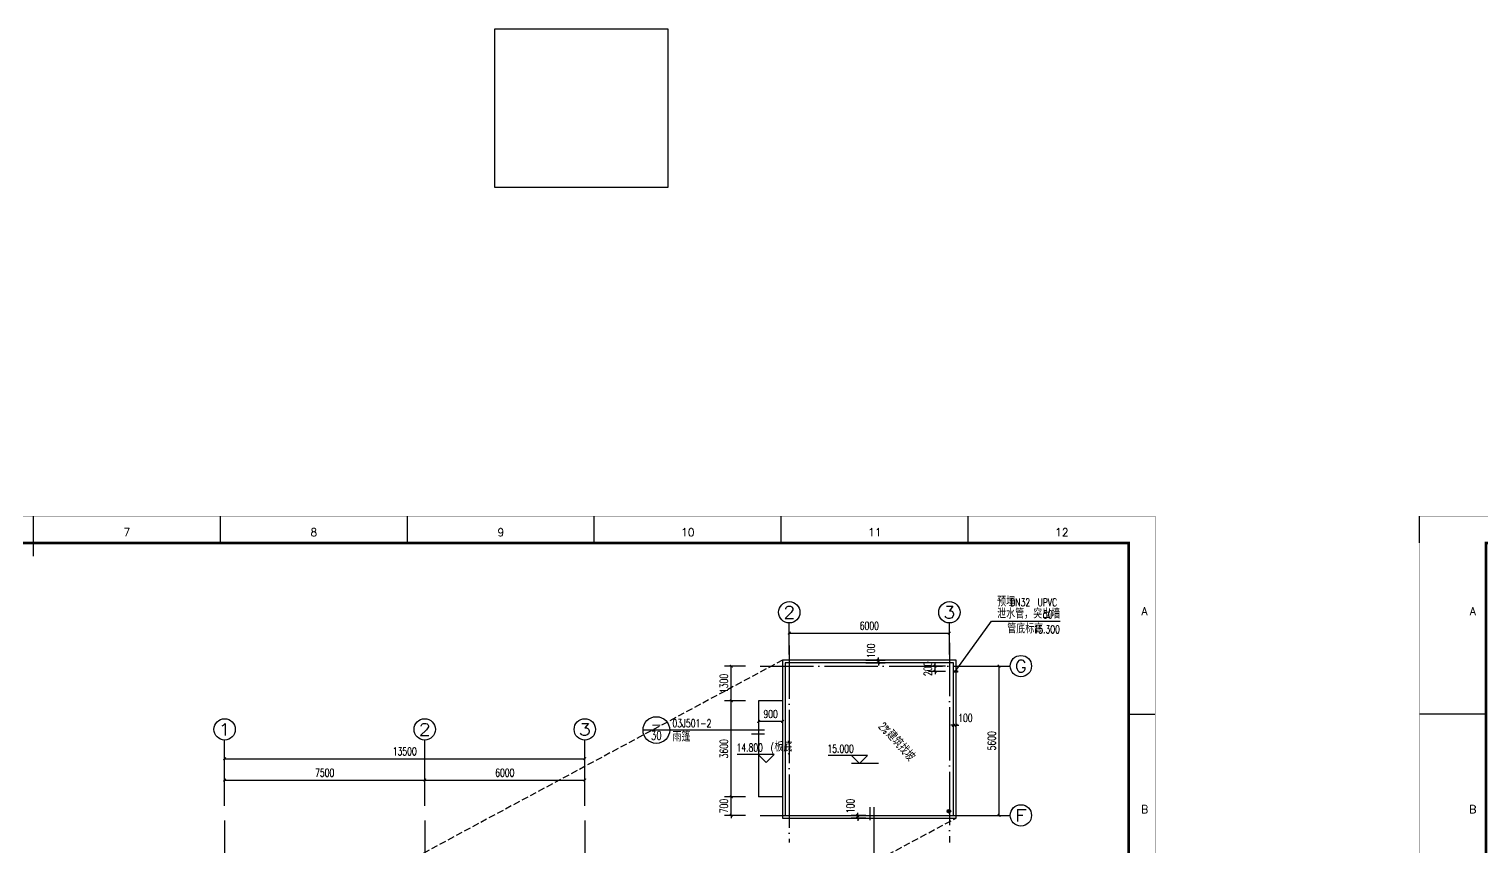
# Model space of a CAD drawing. Header units: millimetres. Extents: x 172649 to 472543, y 238332 to 449264.
# Drawn here: x 336306 to 390762, y 327917 to 358596 of the extents above; entities that cross this region are included whole.
import ezdxf
from ezdxf.enums import TextEntityAlignment as Align

# ---------------------------------------------------------------- set-up
doc = ezdxf.new("R2010")
doc.units = ezdxf.units.MM
doc.header["$LTSCALE"] = 1000
for name, pattern in [('CENTER', [2, 1.25, -0.25, 0.25, -0.25]), ('DASH', [0.35, 0.25, -0.1]), ('DOTE', [2.42, 2, -0.2, 0.02, -0.2])]:
    doc.linetypes.add(name, pattern=pattern)
for name, color, linetype in [('AXIS', 3, 'Continuous'), ('AXIS_TEXT', 7, 'Continuous'), ('DIM_ELEV', 3, 'Continuous'), ('DIM_IDEN', 3, 'Continuous'), ('DIM_LEAD', 3, 'Continuous'), ('DIM_SYMB', 3, 'Continuous'), ('DOTE', 1, 'CENTER'), ('PUB_DIM', 3, 'Continuous'), ('PUB_TEXT', 7, 'Continuous'), ('S_FLOOR', 255, 'Continuous'), ('填充', 8, 'Continuous'), ('房建', 7, 'Continuous')]:
    doc.layers.add(name, color=color, linetype=linetype)
doc.styles.add('_TCH_AXIS', font='COMPLEX', dxfattribs={"bigfont": 'GBCBIG'})
doc.styles.add('_TCH_DIM', font='SIMPLEX', dxfattribs={"bigfont": 'GBCBIG'})
doc.styles.add('_TCH_DIM_T3', font='SIMPLEX', dxfattribs={"width": 0.705882, "bigfont": 'GBCBIG'})
doc.styles.add('_TCH_LABEL', font='COMPLEX', dxfattribs={"bigfont": 'GBCBIG'})
doc.styles.get("Standard").update_dxf_attribs({"font": 'txt', "bigfont": 'gbcbig.shx'})
doc.dimstyles.new('_TCH_ARCH&&100', dxfattribs={"dimtxt": 297.5, "dimasz": 100, "dimexe": 250, "dimexo": 300, "dimgap": 126.25, "dimtad": 1, "dimdec": 0, "dimzin": 0, "dimdsep": 46, "dimtxsty": '_TCH_DIM_T3', "dimblk": 'ARCHTICK', "dimcen": 0.09, "dimclrt": 7, "dimazin": 2, "dimtfac": 1, "dimtdec": 0, "dimtix": 1, "dimtmove": 2, "dimatfit": 3, "dimfxl": 1, "dimtolj": 1, "dimtzin": 0, "dimarcsym": 0})

# ---------------------------------------------------------------- blocks, each defined once
blk = doc.blocks.new('GEDI_WK_A1')
at = {"color": 3}
for p, q in [((0, 584), (0, 594)), ((420.5, 584), (420.5, 594)), ((490.58, 584), (490.58, 594)), ((560.67, 584), (560.67, 594)), ((630.75, 584), (630.75, 594)), ((700.83, 584), (700.83, 594)), ((770.92, 584), (770.92, 594)), ((25, 519.75), (0, 519.75)), ((831, 519.75), (841, 519.75))]:
    blk.add_line(p, q, dxfattribs=at)
for points, const_width in [([(0, 0), (841, 0), (841, 594), (0, 594)], 0.1), ([(25, 10), (831, 10), (831, 584), (25, 584)], 1)]:
    blk.add_lwpolyline(points, close=True, dxfattribs=dict(at, const_width=const_width))
at = {"color": 3, "const_width": 0.5}
blk.add_lwpolyline([(420.5, 579), (420.5, 594)], dxfattribs=at)
at = {"color": 3}
for s, p in [('7', (455.54, 588)), ('8', (525.62, 588)), ('9', (595.71, 588)), ('10', (665.79, 588)), ('11', (735.88, 588)), ('12', (805.96, 588))]:
    blk.add_text(s, height=3, dxfattribs=at).set_placement(p, align=Align.MIDDLE)
for s, p in [('A', (20, 556.88)), ('A', (837, 556.88)), ('B', (20, 482.62)), ('B', (837, 482.62))]:
    blk.add_text(s, height=3, dxfattribs=at).set_placement(p, align=Align.CENTER)
blk = doc.blocks.new('_ArchTick')
at = {"color": 0, "linetype": 'ByBlock', "const_width": 0.4}
blk.add_lwpolyline([(-0.5, -0.5), (0.5, 0.5)], dxfattribs=at)
blk = doc.blocks.new('*D93')
at = {"layer": 'DEFPOINTS', "color": 0}
for p in [(370266, 334700), (370951, 334700), (370951, 334499)]:
    blk.add_point(p, dxfattribs=at)
at = {"layer": 'PUB_DIM', "color": 0, "lineweight": -2}
for p, q in [((370651, 334700), (370016, 334700)), ((370651, 334499), (370016, 334499)), ((370266, 334700), (370266, 334800)), ((370266, 334499), (370266, 334700)), ((370266, 334499), (370266, 334399))]:
    blk.add_line(p, q, dxfattribs=at)
at = {"layer": 'PUB_DIM', "color": 0, "lineweight": -2, "xscale": 100, "yscale": 100, "zscale": 100}
for p, rotation in [((370266, 334700), 270), ((370266, 334499), 90)]:
    blk.add_blockref('_ArchTick', p, dxfattribs=dict(at, rotation=rotation))
at = {"layer": 'PUB_DIM', "color": 7, "insert": (369991, 334600), "char_height": 297.5, "attachment_point": 5, "rotation": 90, "style": '_TCH_DIM_T3'}
blk.add_mtext('\\A1;200', dxfattribs=at)
blk = doc.blocks.new('*D201')
at = {"layer": 'DEFPOINTS', "color": 0}
for p in [(371051, 332483), (370951, 331967), (371051, 331967)]:
    blk.add_point(p, dxfattribs=at)
at = {"layer": 'PUB_DIM', "color": 0, "lineweight": -2}
for p, q in [((370951, 332267), (370951, 332733)), ((371051, 332267), (371051, 332733)), ((370951, 332483), (370851, 332483)), ((370951, 332483), (371051, 332483)), ((371051, 332483), (371151, 332483))]:
    blk.add_line(p, q, dxfattribs=at)
at = {"layer": 'PUB_DIM', "color": 0, "lineweight": -2, "xscale": 100, "yscale": 100, "zscale": 100}
blk.add_blockref('_ArchTick', (370951, 332483), dxfattribs=at)
at = {"layer": 'PUB_DIM', "color": 0, "lineweight": -2, "xscale": 100, "yscale": 100, "zscale": 100, "rotation": 180}
blk.add_blockref('_ArchTick', (371051, 332483), dxfattribs=at)
at = {"layer": 'PUB_DIM', "color": 7, "insert": (371401, 332758), "char_height": 297.5, "attachment_point": 5, "style": '_TCH_DIM_T3'}
blk.add_mtext('\\A1;100', dxfattribs=at)
blk = doc.blocks.new('*D202')
at = {"layer": 'DEFPOINTS', "color": 0}
for p in [(367365, 334925), (368139, 334925), (367365, 334825)]:
    blk.add_point(p, dxfattribs=at)
at = {"layer": 'PUB_DIM', "color": 0, "lineweight": -2}
for p, q in [((367665, 334925), (368389, 334925)), ((368139, 334925), (368139, 335025)), ((368139, 334825), (368139, 334925)), ((367665, 334825), (368389, 334825)), ((368139, 334825), (368139, 334725))]:
    blk.add_line(p, q, dxfattribs=at)
at = {"layer": 'PUB_DIM', "color": 0, "lineweight": -2, "xscale": 100, "yscale": 100, "zscale": 100}
for p, rotation in [((368139, 334925), 270), ((368139, 334825), 90)]:
    blk.add_blockref('_ArchTick', p, dxfattribs=dict(at, rotation=rotation))
at = {"layer": 'PUB_DIM', "color": 7, "insert": (367864, 335275), "char_height": 297.5, "attachment_point": 5, "rotation": 90, "style": '_TCH_DIM_T3'}
blk.add_mtext('\\A1;100', dxfattribs=at)
blk = doc.blocks.new('*D203')
at = {"layer": 'DEFPOINTS', "color": 0}
for p in [(367365, 329100), (367973, 329100), (367973, 329000)]:
    blk.add_point(p, dxfattribs=at)
at = {"layer": 'PUB_DIM', "color": 0, "lineweight": -2}
for p, q in [((367673, 329100), (367115, 329100)), ((367673, 329000), (367115, 329000)), ((367365, 329100), (367365, 329200)), ((367365, 329000), (367365, 329100)), ((367365, 329000), (367365, 328900))]:
    blk.add_line(p, q, dxfattribs=at)
at = {"layer": 'PUB_DIM', "color": 0, "lineweight": -2, "xscale": 100, "yscale": 100, "zscale": 100}
for p, rotation in [((367365, 329100), 270), ((367365, 329000), 90)]:
    blk.add_blockref('_ArchTick', p, dxfattribs=dict(at, rotation=rotation))
at = {"layer": 'PUB_DIM', "color": 7, "insert": (367090, 329450), "char_height": 297.5, "attachment_point": 5, "rotation": 90, "style": '_TCH_DIM_T3'}
blk.add_mtext('\\A1;100', dxfattribs=at)
blk = doc.blocks.new('*D342')
at = {"layer": 'DEFPOINTS', "color": 0}
for p in [(362625, 329799), (363455, 329799), (363455, 329100)]:
    blk.add_point(p, dxfattribs=at)
at = {"layer": 'PUB_DIM', "color": 0, "lineweight": -2}
for p, q in [((363155, 329799), (362375, 329799)), ((362625, 329799), (362625, 329899)), ((362625, 329100), (362625, 329799)), ((363155, 329100), (362375, 329100)), ((362625, 329100), (362625, 329000))]:
    blk.add_line(p, q, dxfattribs=at)
at = {"layer": 'PUB_DIM', "color": 0, "lineweight": -2, "xscale": 100, "yscale": 100, "zscale": 100}
for p, rotation in [((362625, 329799), 270), ((362625, 329100), 90)]:
    blk.add_blockref('_ArchTick', p, dxfattribs=dict(at, rotation=rotation))
at = {"layer": 'PUB_DIM', "color": 7, "insert": (362350, 329450), "char_height": 297.5, "attachment_point": 5, "rotation": 90, "style": '_TCH_DIM_T3'}
blk.add_mtext('\\A1;700', dxfattribs=at)
blk = doc.blocks.new('*D343')
at = {"layer": 'DEFPOINTS', "color": 0}
for p in [(362625, 333400), (363455, 333400), (363455, 329799)]:
    blk.add_point(p, dxfattribs=at)
at = {"layer": 'PUB_DIM', "color": 0, "lineweight": -2}
for p, q in [((363155, 333400), (362375, 333400)), ((362625, 329799), (362625, 333400)), ((363155, 329799), (362375, 329799))]:
    blk.add_line(p, q, dxfattribs=at)
at = {"layer": 'PUB_DIM', "color": 0, "lineweight": -2, "xscale": 100, "yscale": 100, "zscale": 100}
for p, rotation in [((362625, 333400), 90), ((362625, 329799), 270)]:
    blk.add_blockref('_ArchTick', p, dxfattribs=dict(at, rotation=rotation))
at = {"layer": 'PUB_DIM', "color": 7, "insert": (362350, 331600), "char_height": 297.5, "attachment_point": 5, "rotation": 90, "style": '_TCH_DIM_T3'}
blk.add_mtext('\\A1;3600', dxfattribs=at)
blk = doc.blocks.new('*D344')
at = {"layer": 'DEFPOINTS', "color": 0}
for p in [(362625, 334700), (363455, 334700), (363455, 333400)]:
    blk.add_point(p, dxfattribs=at)
at = {"layer": 'PUB_DIM', "color": 0, "lineweight": -2}
for p, q in [((363155, 334700), (362375, 334700)), ((362625, 333400), (362625, 334700)), ((363155, 333400), (362375, 333400))]:
    blk.add_line(p, q, dxfattribs=at)
at = {"layer": 'PUB_DIM', "color": 0, "lineweight": -2, "xscale": 100, "yscale": 100, "zscale": 100}
for p, rotation in [((362625, 334700), 90), ((362625, 333400), 270)]:
    blk.add_blockref('_ArchTick', p, dxfattribs=dict(at, rotation=rotation))
at = {"layer": 'PUB_DIM', "color": 7, "insert": (362350, 334050), "char_height": 297.5, "attachment_point": 5, "rotation": 90, "style": '_TCH_DIM_T3'}
blk.add_mtext('\\A1;1300', dxfattribs=at)
blk = doc.blocks.new('*D345')
at = {"layer": 'DEFPOINTS', "color": 0}
for p in [(363651, 333400), (364551, 333400), (364551, 332630)]:
    blk.add_point(p, dxfattribs=at)
at = {"layer": 'PUB_DIM', "color": 0, "lineweight": -2}
for p, q in [((363651, 333100), (363651, 332380)), ((364551, 333100), (364551, 332380)), ((363651, 332630), (364551, 332630))]:
    blk.add_line(p, q, dxfattribs=at)
at = {"layer": 'PUB_DIM', "color": 0, "lineweight": -2, "xscale": 100, "yscale": 100, "zscale": 100, "rotation": 180}
blk.add_blockref('_ArchTick', (363651, 332630), dxfattribs=at)
at = {"layer": 'PUB_DIM', "color": 0, "lineweight": -2, "xscale": 100, "yscale": 100, "zscale": 100}
blk.add_blockref('_ArchTick', (364551, 332630), dxfattribs=at)
at = {"layer": 'PUB_DIM', "color": 7, "insert": (364101, 332905), "char_height": 297.5, "attachment_point": 5, "style": '_TCH_DIM_T3'}
blk.add_mtext('\\A1;900', dxfattribs=at)
blk = doc.blocks.new('*D346')
at = {"layer": 'AXIS', "color": 0, "lineweight": -2}
for p, q in [((364801, 335212), (364801, 336188)), ((370801, 335212), (370801, 336188)), ((364801, 335938), (370801, 335938))]:
    blk.add_line(p, q, dxfattribs=at)
at = {"layer": 'DEFPOINTS', "color": 0}
for p in [(370801, 335938), (364801, 334912), (370801, 334912)]:
    blk.add_point(p, dxfattribs=at)
at = {"layer": 'AXIS', "color": 0, "lineweight": -2, "xscale": 100, "yscale": 100, "zscale": 100, "rotation": 180}
blk.add_blockref('_ArchTick', (364801, 335938), dxfattribs=at)
at = {"layer": 'AXIS', "color": 0, "lineweight": -2, "xscale": 100, "yscale": 100, "zscale": 100}
blk.add_blockref('_ArchTick', (370801, 335938), dxfattribs=at)
at = {"layer": 'AXIS', "color": 7, "insert": (367801, 336213), "char_height": 297.5, "attachment_point": 5, "style": '_TCH_DIM_T3'}
blk.add_mtext('\\A1;6000', dxfattribs=at)
blk = doc.blocks.new('*D347')
at = {"layer": 'AXIS', "color": 0, "lineweight": -2}
for p, q in [((372121, 334700), (372913, 334700)), ((372663, 329100), (372663, 334700)), ((372121, 329100), (372913, 329100))]:
    blk.add_line(p, q, dxfattribs=at)
at = {"layer": 'DEFPOINTS', "color": 0}
for p in [(371821, 334700), (372663, 334700), (371821, 329100)]:
    blk.add_point(p, dxfattribs=at)
at = {"layer": 'AXIS', "color": 0, "lineweight": -2, "xscale": 100, "yscale": 100, "zscale": 100}
for p, rotation in [((372663, 334700), 90), ((372663, 329100), 270)]:
    blk.add_blockref('_ArchTick', p, dxfattribs=dict(at, rotation=rotation))
at = {"layer": 'AXIS', "color": 7, "insert": (372388, 331900), "char_height": 297.5, "attachment_point": 5, "rotation": 90, "style": '_TCH_DIM_T3'}
blk.add_mtext('\\A1;5600', dxfattribs=at)
blk = doc.blocks.new('*D551')
at = {"layer": 'AXIS', "color": 0, "lineweight": -2}
for p, q in [((343637, 329542), (343637, 330676)), ((351137, 329542), (351137, 330676)), ((343637, 330426), (351137, 330426))]:
    blk.add_line(p, q, dxfattribs=at)
at = {"layer": 'DEFPOINTS', "color": 0}
for p in [(351137, 330426), (343637, 329242), (351137, 329242)]:
    blk.add_point(p, dxfattribs=at)
at = {"layer": 'AXIS', "color": 0, "lineweight": -2, "xscale": 100, "yscale": 100, "zscale": 100, "rotation": 180}
blk.add_blockref('_ArchTick', (343637, 330426), dxfattribs=at)
at = {"layer": 'AXIS', "color": 0, "lineweight": -2, "xscale": 100, "yscale": 100, "zscale": 100}
blk.add_blockref('_ArchTick', (351137, 330426), dxfattribs=at)
at = {"layer": 'AXIS', "color": 7, "insert": (347387, 330701), "char_height": 297.5, "attachment_point": 5, "style": '_TCH_DIM_T3'}
blk.add_mtext('\\A1;7500', dxfattribs=at)
blk = doc.blocks.new('*D552')
at = {"layer": 'AXIS', "color": 0, "lineweight": -2}
for p, q in [((351137, 329542), (351137, 330676)), ((357137, 329542), (357137, 330676)), ((351137, 330426), (357137, 330426))]:
    blk.add_line(p, q, dxfattribs=at)
at = {"layer": 'DEFPOINTS', "color": 0}
for p in [(357137, 330426), (351137, 329242), (357137, 329242)]:
    blk.add_point(p, dxfattribs=at)
at = {"layer": 'AXIS', "color": 0, "lineweight": -2, "xscale": 100, "yscale": 100, "zscale": 100, "rotation": 180}
blk.add_blockref('_ArchTick', (351137, 330426), dxfattribs=at)
at = {"layer": 'AXIS', "color": 0, "lineweight": -2, "xscale": 100, "yscale": 100, "zscale": 100}
blk.add_blockref('_ArchTick', (357137, 330426), dxfattribs=at)
at = {"layer": 'AXIS', "color": 7, "insert": (354137, 330701), "char_height": 297.5, "attachment_point": 5, "style": '_TCH_DIM_T3'}
blk.add_mtext('\\A1;6000', dxfattribs=at)
blk = doc.blocks.new('*D553')
at = {"layer": 'AXIS', "color": 0, "lineweight": -2}
for p, q in [((343637, 329763), (343637, 331476)), ((343637, 331226), (357137, 331226)), ((357137, 329763), (357137, 331476))]:
    blk.add_line(p, q, dxfattribs=at)
at = {"layer": 'DEFPOINTS', "color": 0}
for p in [(357137, 331226), (343637, 329463), (357137, 329463)]:
    blk.add_point(p, dxfattribs=at)
at = {"layer": 'AXIS', "color": 0, "lineweight": -2, "xscale": 100, "yscale": 100, "zscale": 100, "rotation": 180}
blk.add_blockref('_ArchTick', (343637, 331226), dxfattribs=at)
at = {"layer": 'AXIS', "color": 0, "lineweight": -2, "xscale": 100, "yscale": 100, "zscale": 100}
blk.add_blockref('_ArchTick', (357137, 331226), dxfattribs=at)
at = {"layer": 'AXIS', "color": 7, "insert": (350387, 331501), "char_height": 297.5, "attachment_point": 5, "style": '_TCH_DIM_T3'}
blk.add_mtext('\\A1;13500', dxfattribs=at)

msp = doc.modelspace()

# ---------------------------------------------------------------- hatches: boundary and pattern name
h = msp.add_hatch()
h.set_pattern_fill('ANSI31', color=256, scale=16, angle=-210, style=0)
h.set_pattern_definition([(195, (370022.456, 307622.086), (6.574004, -24.534516), [])])
h.paths.add_polyline_path([(370840.7, 329226.3, 1), (370724.3, 329293.5, 1)])

# ---------------------------------------------------------------- linework, layer by layer
msp.add_circle((370782.5, 329259.9), 67.2)
at = {"layer": 'AXIS'}
for p, q in [((364800.9, 335133.5), (364800.9, 336318.4)), ((370800.9, 335133.5), (370800.9, 336318.4)), ((371537.9, 334699.8), (373080.2, 334699.8)), ((343637.1, 329463.5), (343637.1, 331925.8)), ((351137.1, 329463.5), (351137.1, 331925.8)), ((357137.1, 329463.5), (357137.1, 331925.8)), ((371537.9, 329099.8), (373080.2, 329099.8))]:
    msp.add_line(p, q, dxfattribs=at)
for centre in [(364800.9, 336718.4), (370800.9, 336718.4), (373480.2, 334699.8), (343637.1, 332325.8), (351137.1, 332325.8), (357137.1, 332325.8), (373480.2, 329099.8)]:
    msp.add_circle(centre, 400, dxfattribs=at)
at = {"layer": 'DIM_ELEV'}
for p, q in [((364237.4, 331389.7), (362852.8, 331389.7)), ((363937.4, 331089.7), (363637.4, 331389.7)), ((363937.4, 331089.7), (364237.4, 331389.7)), ((367738.2, 331348.2), (366257.9, 331348.2)), ((367438.2, 331048.2), (367138.2, 331348.2)), ((367438.2, 331048.2), (367738.2, 331348.2)), ((368138.2, 331048.2), (367138.2, 331048.2))]:
    msp.add_line(p, q, dxfattribs=at)
at = {"layer": 'DIM_IDEN'}
for p, q in [((360317.7, 332302.4), (359317.7, 332302.4)), ((361467.2, 332302.4), (360317.7, 332302.4)), ((363875.7, 332302.4), (361467.2, 332302.4)), ((367972.9, 329410.3), (367972.9, 327204.9))]:
    msp.add_line(p, q, dxfattribs=at)
at = {"layer": 'DIM_IDEN', "const_width": 50}
for points in [[(363875.7, 332152.4), (363375.7, 332152.4)], [(367822.9, 329410.3), (367822.9, 328910.3)]]:
    msp.add_lwpolyline(points, dxfattribs=at)
at = {"layer": 'DIM_IDEN'}
msp.add_circle((359817.7, 332302.4), 500, dxfattribs=at)
at = {"layer": 'DIM_LEAD'}
for p, q in [((371015.1, 334498.5), (372376, 336383)), ((372376, 336383), (374952.8, 336383))]:
    msp.add_line(p, q, dxfattribs=at)
at = {"layer": 'DIM_LEAD', "const_width": 20}
msp.add_lwpolyline([(371009.3, 334490.4, 1), (371021, 334506.6, 1)], format="xyb", close=True, dxfattribs=at)
at = {"layer": 'DIM_SYMB'}
msp.add_lwpolyline([(367829.8, 332601.7, 0, 0, 0), (368963.6, 331312.2, 80, 0, 0), (369161.7, 331087, 0, 0, 0)], format="xyseb", dxfattribs=at)
at = {"layer": 'DOTE', "linetype": 'DOTE'}
for p, q in [((364800.9, 335477.9), (364800.9, 328082.4)), ((370800.9, 335578.3), (370800.9, 328082.4)), ((363703.9, 334699.8), (371537.9, 334699.8)), ((363703.9, 329099.8), (371537.9, 329099.8)), ((343637.1, 328911.9), (343637.1, 295878.1)), ((351137.1, 328911.9), (351137.1, 295878.1)), ((357137.1, 328911.9), (357137.1, 295878.1))]:
    msp.add_line(p, q, dxfattribs=at)
at = {"layer": 'S_FLOOR', "linetype": 'DASH'}
for p, q in [((364550.9, 334924.8), (350887.1, 327575.9)), ((357387.1, 321660.9), (371050.9, 328999.8))]:
    msp.add_line(p, q, dxfattribs=at)
at = {"layer": 'S_FLOOR'}
for p, q in [((364550.9, 333400.1), (363650.9, 333400.1)), ((364550.9, 329799.4), (363650.9, 329799.4))]:
    msp.add_line(p, q, dxfattribs=at)
for points in [[(364550.9, 328999.8), (371050.9, 328999.8), (371050.9, 334924.8), (364550.9, 334924.8)], [(364650.9, 329099.8), (370950.9, 329099.8), (370950.9, 334824.8), (364650.9, 334824.8)]]:
    msp.add_lwpolyline(points, close=True, dxfattribs=at)
msp.add_lwpolyline([(363650.9, 333400.1), (363650.9, 329799.4)], dxfattribs=at)
at = {"layer": '填充'}
msp.add_lwpolyline([(353757.1, 352670.9), (360257.1, 352670.9), (360257.1, 358595.9), (353757.1, 358595.9)], close=True, dxfattribs=at)
at = {"layer": '房建'}
for p, q in [((370950.9, 334474.4), (370950.9, 334524.4)), ((370950.9, 334524.4), (371100.9, 334524.4)), ((371000.9, 334474.4), (370950.9, 334474.4)), ((371100.9, 334474.4), (371000.9, 334474.4)), ((371100.9, 334524.4), (371100.9, 334524.4)), ((371100.9, 334524.4), (371100.9, 334474.4))]:
    msp.add_line(p, q, dxfattribs=at)

# ---------------------------------------------------------------- block references
at = {"xscale": 100, "yscale": 100, "zscale": 100}
for p in [(294417.3, 280919.4), (388418.4, 280919.4)]:
    msp.add_blockref('GEDI_WK_A1', p, dxfattribs=at)

# ---------------------------------------------------------------- texts
at = {"layer": 'AXIS_TEXT', "style": '_TCH_AXIS'}
for s, width, p, p2 in [('2', 1.5, (364574.6, 336492.1), (365027.1, 336492.1)), ('3', 1.5, (370574.6, 336492.1), (371027.1, 336492.1)), ('G', 1.166667, (373253.9, 334473.6), (373706.5, 334473.6)), ('1', 2.333333, (343410.8, 332099.5), (343863.4, 332099.5)), ('2', 1.5, (350910.8, 332099.5), (351363.4, 332099.5)), ('3', 1.5, (356910.8, 332099.5), (357363.4, 332099.5)), ('F', 1.3125, (373253.9, 328873.6), (373706.5, 328873.6))]:
    msp.add_text(s, height=452.5, dxfattribs=dict(at, width=width)).set_placement(p, p2, align=Align.FIT)
at = {"layer": 'PUB_TEXT', "style": '_TCH_DIM'}
for s, p in [('预埋', (372591.5, 336943)), ('泄水管，突出墙', (372591.5, 336488)), ('管底标高', (372969.8, 335928)), ('雨篷', (360422.7, 331877.2)), ('板底', (364242.8, 331494.7))]:
    msp.add_text(s, height=337.59, dxfattribs=at).set_placement(p)
at = {"layer": 'PUB_TEXT', "style": '_TCH_DIM', "width": 0.705882}
for s, p in [('DN32', (373082.9, 336943)), ('UPVC', (374102.9, 336943)), ('50', (374311.7, 336488)), ('15.300', (373952.8, 335928)), ('03J501-2', (360422.7, 332407.4)), ('14.800', (362822.8, 331494.7)), ('(', (364102.8, 331494.7)), (')', (364734.3, 331494.7)), ('15.000', (366227.9, 331453.2))]:
    msp.add_text(s, height=297.5, dxfattribs=at).set_placement(p)
at = {"layer": 'PUB_TEXT', "style": '_TCH_LABEL'}
for s, height, width, p, p2 in [('30', 321.99, 0.795455, (359616.5, 331940.2), (360019, 331940.2)), ('-', 322, 1.458333, (359616.5, 332342.7), (360019, 332342.7))]:
    msp.add_text(s, height=height, dxfattribs=dict(at, width=width)).set_placement(p, p2, align=Align.FIT)
at = {"layer": 'PUB_TEXT', "style": '_TCH_DIM', "width": 0.705882}
msp.add_text('2%%%', height=297.5, rotation=311.32428, dxfattribs=at).set_placement((368121.3, 332429.3))
at = {"layer": 'PUB_TEXT', "style": '_TCH_DIM'}
msp.add_text('建筑找坡', height=337.59, rotation=311.32428, dxfattribs=at).set_placement((368398.6, 332113.9))

# ---------------------------------------------------------------- dimensions: what is measured, and where the dimension line sits
at = {"layer": 'AXIS'}
for p1, p2, distance, text, picture, middle in [((364800.9, 334911.9), (370800.9, 334911.9), 1025.7, '6000', '*D346', (367800.9, 336212.7)), ((371821, 329099.8), (371821, 334699.8), -842.3, '5600', '*D347', (372388.3, 331899.8)), ((343637.1, 329463.5), (357137.1, 329463.5), 1762.3, '13500', '*D553', (350387.1, 331500.8)), ((343637.1, 329241.9), (351137.1, 329241.9), 1183.9, '7500', '*D551', (347387.1, 330700.8)), ((351137.1, 329241.9), (357137.1, 329241.9), 1183.9, '6000', '*D552', (354137.1, 330700.8))]:
    dim = msp.add_aligned_dim(p1=p1, p2=p2, distance=distance, text=text, dimstyle='_TCH_ARCH&&100', dxfattribs=at)
    dim.commit()
    dim.dimension.update_dxf_attribs({"geometry": picture, "text_midpoint": middle})
at = {"layer": 'PUB_DIM'}
for base, p1, p2, angle, picture, middle in [((368138.5, 334924.8), (367364.6, 334824.8), (367364.6, 334924.8), 90, '*D202', (367863.5, 335274.8)), ((371050.9, 332483.1), (370950.9, 331967.3), (371050.9, 331967.3), 0, '*D201', (371400.9, 332758.1)), ((367364.6, 329099.8), (367972.9, 328999.8), (367972.9, 329099.8), 90, '*D203', (367089.6, 329449.8))]:
    dim = msp.add_linear_dim(base=base, p1=p1, p2=p2, angle=angle, text='100', dimstyle='_TCH_ARCH&&100', dxfattribs=at)
    dim.commit()
    dim.dimension.update_dxf_attribs({"geometry": picture, "text_midpoint": middle, "dimtype": 129})
for p1, p2, distance, text, picture, middle in [((370950.9, 334499.4), (370950.9, 334699.8), 684.9, '200', '*D93', (369990.9, 334599.6)), ((363454.9, 333400.1), (363454.9, 334699.8), 829.8, '1300', '*D344', (362350.1, 334050)), ((363454.9, 329799.4), (363454.9, 333400.1), 829.8, '3600', '*D343', (362350.1, 331599.7)), ((363650.9, 333400.1), (364550.9, 333400.1), -770.6, '900', '*D345', (364100.9, 332904.5)), ((363454.9, 329099.8), (363454.9, 329799.4), 829.8, '700', '*D342', (362350.1, 329449.6))]:
    dim = msp.add_aligned_dim(p1=p1, p2=p2, distance=distance, text=text, dimstyle='_TCH_ARCH&&100', dxfattribs=at)
    dim.commit()
    dim.dimension.update_dxf_attribs({"geometry": picture, "text_midpoint": middle})

doc.saveas('drawing.dxf')
